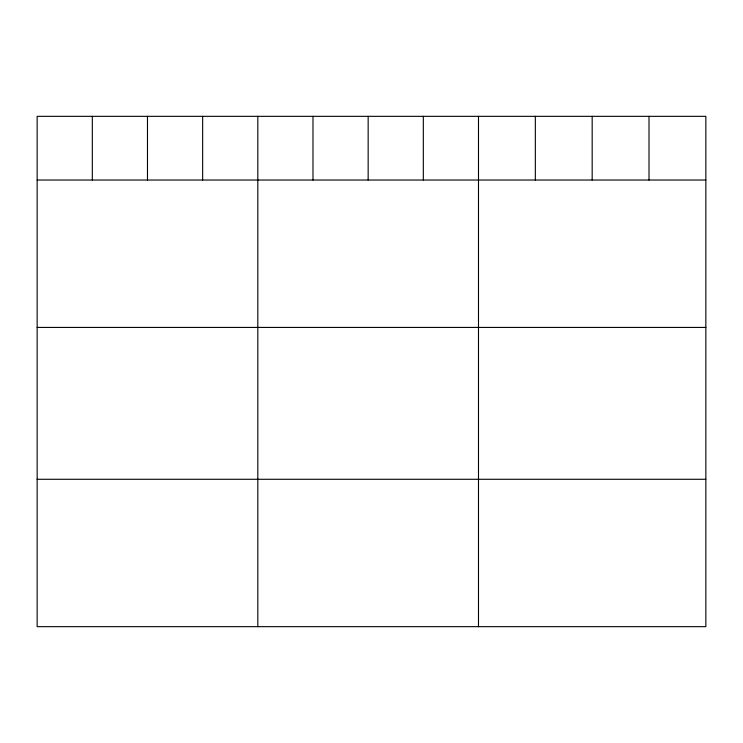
<?xml version="1.0" encoding="UTF-8"?>
<svg xmlns="http://www.w3.org/2000/svg" width="743" height="743" viewBox="0 0 743 743"><rect width="100%" height="100%" fill="white"/><g stroke="black" fill="none" stroke-linecap="round" stroke-linejoin="round"><path stroke-width="1.11" d="M705.85 180.029L705.85 626.665L37.15 626.665L37.15 116.335L705.85 116.335L705.85 180.029L37.15 180.029M37.15 327.422L705.85 327.422M37.15 479.281L705.85 479.281M649.01 116.335L649.01 180.029M592.171 116.335L592.171 180.029M535.332 116.335L535.332 180.029M478.492 116.335L478.492 626.665M423.324 116.335L423.324 180.029M368.156 116.335L368.156 180.029M312.989 116.335L312.989 180.029M257.821 116.335L257.821 626.665M202.653 116.335L202.653 180.029M147.486 116.335L147.486 180.029M92.318 116.335L92.318 180.029"/></g></svg>
